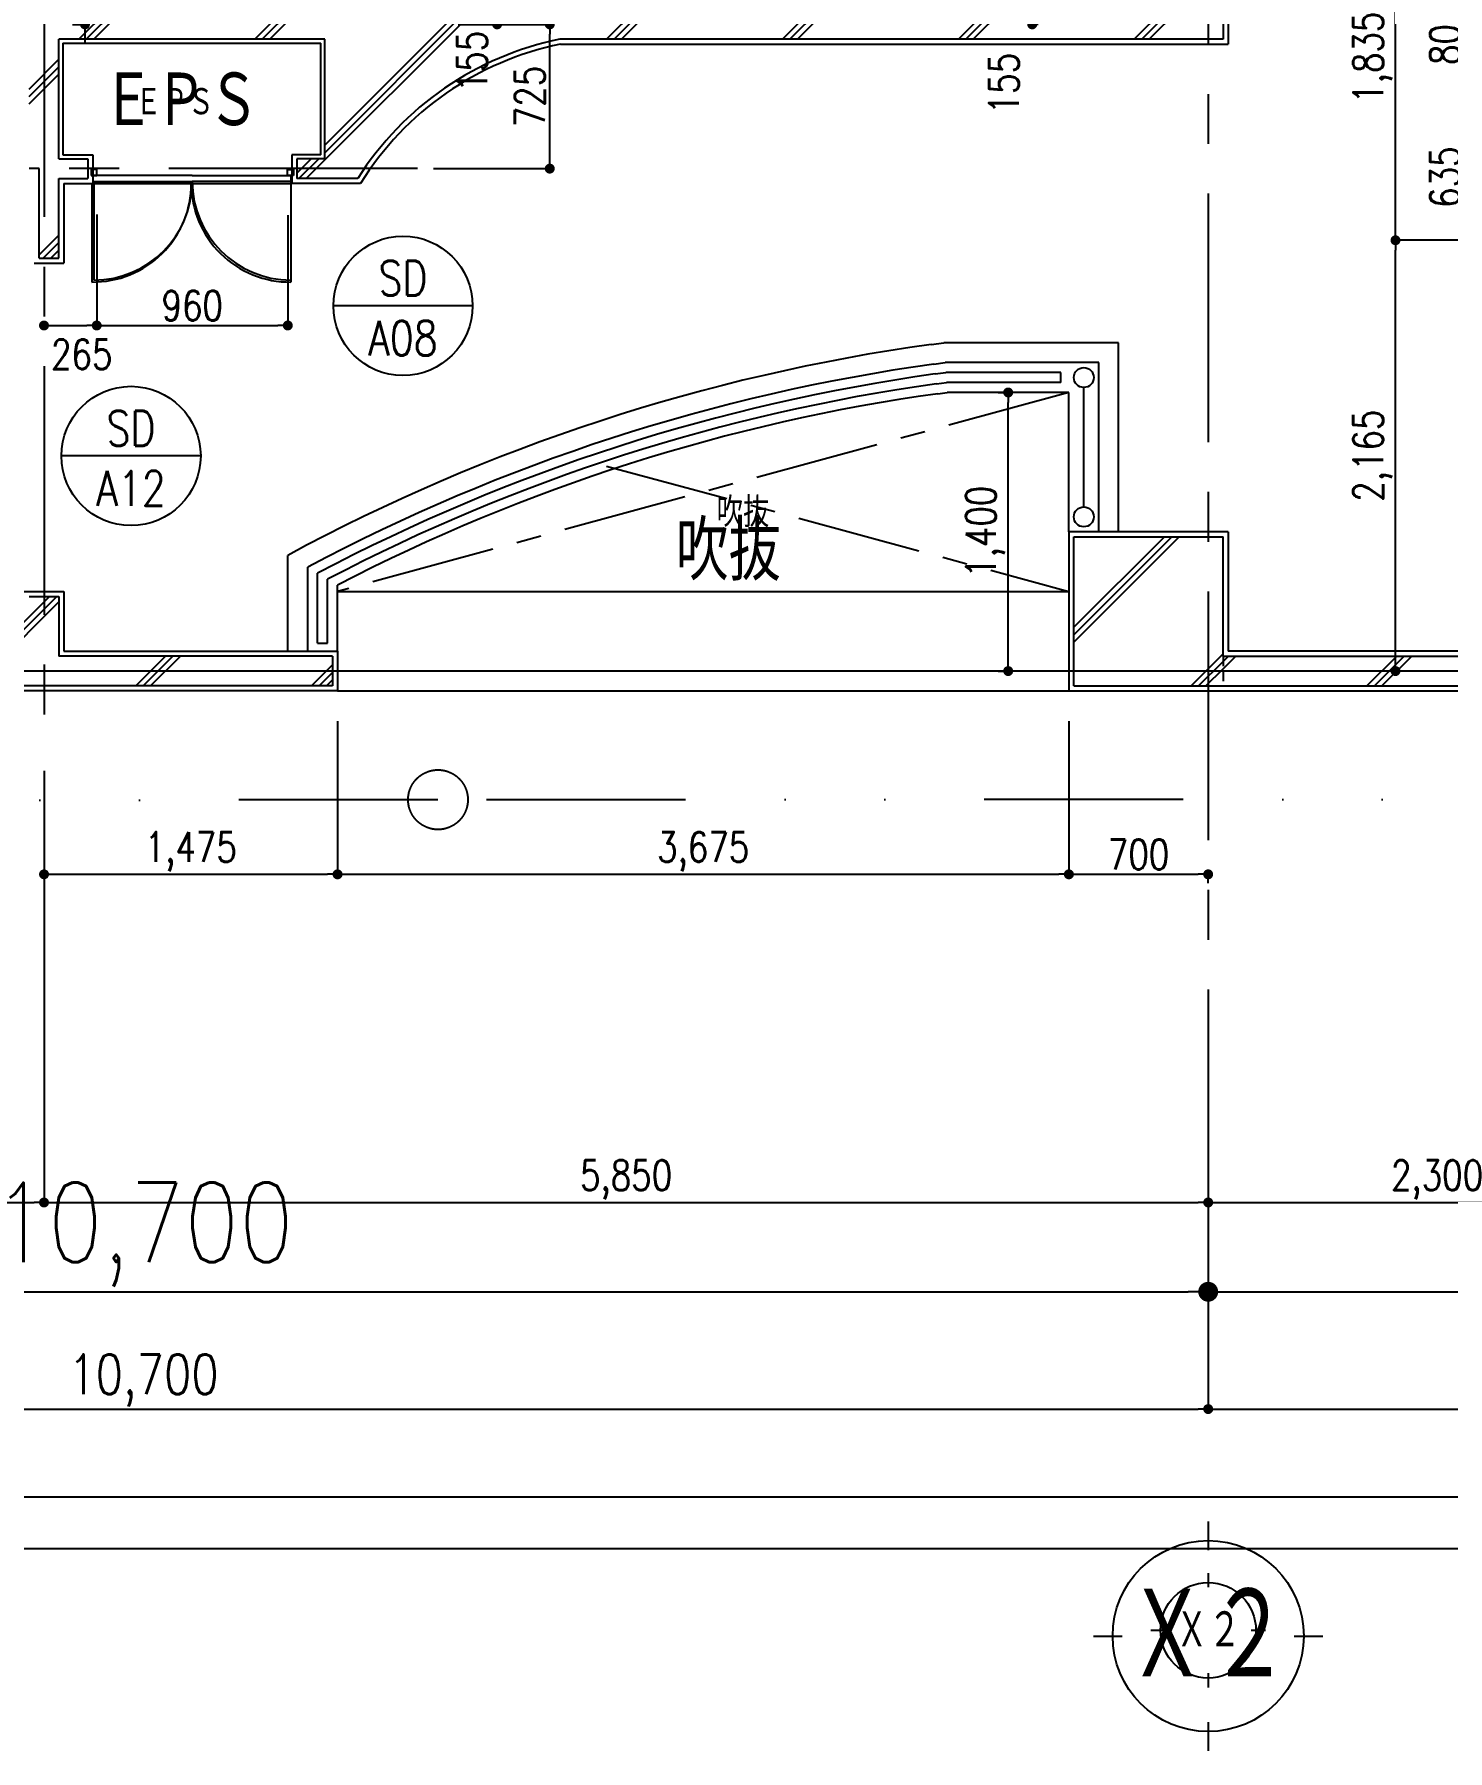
# Model space of a CAD drawing. Header units: millimetres. Extents: x 15495 to 166182, y -39946 to 18307.
# Drawn here: x 34842 to 41944, y -5495 to 3131 of the extents above; entities that cross this region are included whole.
import ezdxf
from ezdxf.enums import TextEntityAlignment as Align

# ---------------------------------------------------------------- set-up
doc = ezdxf.new("R2010")
doc.units = ezdxf.units.MM
doc.header["$LTSCALE"] = 1000
for name, pattern in [('CENTER', [2, 1.25, -0.25, 0.25, -0.25]), ('DASHED2', [0.375, 0.25, -0.125]), ('DIVIDEX2', [2.5, 1, -0.5, 0, -0.5, 0, -0.5])]:
    doc.linetypes.add(name, pattern=pattern)
doc.layers.get('0').update_dxf_attribs({"linetype": 'CONTINUOUS'})
for name, color, linetype in [('F_FITT1-100', 5, 'CONTINUOUS'), ('F_FITT1-50', 5, 'CONTINUOUS'), ('SF-A_ELSE-100', 6, 'CONTINUOUS'), ('SF-A_ELSE-50', 6, 'CONTINUOUS'), ('SF-A_SITE-100', 1, 'DIVIDEX2'), ('SF-DT_ID-100', 13, 'CONTINUOUS'), ('SF-E_DIM-100', 3, 'CONTINUOUS'), ('SF-E_DIM-50', 3, 'CONTINUOUS'), ('SF-E_GRID-100', 1, 'CENTER'), ('SF-E_GRID-50', 1, 'CENTER'), ('SF-E_TEXT-100', 3, 'CONTINUOUS'), ('SF-E_TEXT-50', 3, 'CONTINUOUS'), ('SF-F_FINI1-100', 190, 'CONTINUOUS'), ('SF-F_FINI1-50', 190, 'CONTINUOUS'), ('SF-F_FITT1-100', 5, 'CONTINUOUS'), ('SF-F_FITT1-50', 5, 'CONTINUOUS'), ('SF-F_HAT1-50', 9, 'CONTINUOUS'), ('SF-F_HIDE-100', 12, 'CONTINUOUS'), ('SF-F_HIDE-50', 12, 'CONTINUOUS'), ('SF-R_COLM-50', 7, 'CONTINUOUS'), ('SF-R_EWALL-50', 7, 'CONTINUOUS')]:
    doc.layers.add(name, color=color, linetype=linetype)
doc.styles.add('DIM', font='romans.shx', dxfattribs={"width": 0.8, "bigfont": 'bigfont.shx'})
doc.styles.add('ROOM', font='romans.shx', dxfattribs={"width": 0.8, "bigfont": 'bigfont.shx'})
doc.styles.get("Standard").update_dxf_attribs({"font": 'txt.shx', "bigfont": 'bigfont.shx'})
doc.dimstyles.new('DIM100_4_3', dxfattribs={"dimscale": 100, "dimtxt": 4, "dimasz": 1, "dimexe": 0, "dimexo": 1, "dimgap": 0.5, "dimtad": 1, "dimdec": 1, "dimdsep": 46, "dimlunit": 6, "dimtxsty": 'DIM', "dimblk1": 'DOT', "dimblk2": 'DOT', "dimsah": 1, "dimcen": 1, "dimclrd": 256, "dimclre": 256, "dimclrt": 256, "dimadec": 0, "dimazin": 0, "dimtfac": 1, "dimtdec": 1, "dimtix": 1, "dimtmove": 2, "dimatfit": 3, "dimldrblk": 'DOT', "dimfxl": 1, "dimtvp": 0.833333, "dimtolj": 1, "dimarcsym": 0})
doc.dimstyles.new('DIM100_5_3', dxfattribs={"dimscale": 100, "dimtxt": 5, "dimasz": 1, "dimexe": 0, "dimexo": 1, "dimgap": 0.5, "dimtad": 1, "dimdec": 1, "dimdsep": 46, "dimlunit": 6, "dimtxsty": 'DIM', "dimblk1": 'DOT', "dimblk2": 'DOT', "dimsah": 1, "dimcen": 1, "dimclrd": 256, "dimclre": 256, "dimclrt": 256, "dimadec": 0, "dimazin": 0, "dimtfac": 1, "dimtdec": 1, "dimtix": 1, "dimtmove": 2, "dimatfit": 3, "dimldrblk": 'DOT', "dimfxl": 1, "dimtvp": 0.833333, "dimtolj": 1, "dimarcsym": 0})
doc.dimstyles.new('DIM50_3_3', dxfattribs={"dimscale": 50, "dimtxt": 3, "dimasz": 1, "dimexe": 0, "dimexo": 1, "dimgap": 0.5, "dimtad": 1, "dimdec": 1, "dimdsep": 46, "dimlunit": 6, "dimtxsty": 'DIM', "dimblk1": 'DOT', "dimblk2": 'DOT', "dimsah": 1, "dimcen": 1, "dimclrd": 256, "dimclre": 256, "dimclrt": 256, "dimadec": 0, "dimazin": 0, "dimtfac": 1, "dimtdec": 1, "dimtix": 1, "dimtmove": 2, "dimatfit": 3, "dimldrblk": 'DOT', "dimfxl": 1, "dimtvp": 0.833333, "dimtolj": 1, "dimarcsym": 0})
doc.dimstyles.new('DIM50_4_3', dxfattribs={"dimscale": 50, "dimtxt": 4, "dimasz": 1, "dimexe": 0, "dimexo": 1, "dimgap": 0.5, "dimtad": 1, "dimdec": 1, "dimdsep": 46, "dimlunit": 6, "dimtxsty": 'DIM', "dimblk1": 'DOT', "dimblk2": 'DOT', "dimsah": 1, "dimcen": 1, "dimclrd": 256, "dimclre": 256, "dimclrt": 256, "dimadec": 0, "dimazin": 0, "dimtfac": 1, "dimtdec": 1, "dimtix": 1, "dimtmove": 2, "dimatfit": 3, "dimldrblk": 'DOT', "dimfxl": 1, "dimtvp": 0.833333, "dimtolj": 1, "dimarcsym": 0})
doc.dimstyles.new('DIM50_5_3', dxfattribs={"dimscale": 50, "dimtxt": 5, "dimasz": 1, "dimexe": 0, "dimexo": 1, "dimgap": 0.5, "dimtad": 1, "dimdec": 1, "dimdsep": 46, "dimlunit": 6, "dimtxsty": 'DIM', "dimblk1": 'DOT', "dimblk2": 'DOT', "dimsah": 1, "dimcen": 1, "dimclrd": 256, "dimclre": 256, "dimclrt": 256, "dimadec": 0, "dimazin": 0, "dimtfac": 1, "dimtdec": 1, "dimtix": 1, "dimtmove": 2, "dimatfit": 3, "dimldrblk": 'DOT', "dimfxl": 1, "dimtvp": 0.833333, "dimtolj": 1, "dimarcsym": 0})
pattern_1 = [(45, (-28400.75, -37379.5), (-441.942, 441.942), []), (45, (-28363.25, -37379.5), (-441.942, 441.942), []), (45, (-28325.75, -37379.5), (-441.942, 441.942), [])]

# ---------------------------------------------------------------- blocks, each defined once
blk = doc.blocks.new('DOT')
at = {"color": 0, "linetype": 'ByBlock'}
blk.add_line((-0.5, 0), (-1, 0), dxfattribs=at)
at = {"color": 0, "linetype": 'ByBlock', "const_width": 0.5}
blk.add_lwpolyline([(-0.25, 0, 1), (0.25, 0, 1)], format="xyb", close=True, dxfattribs=at)
blk = doc.blocks.new('*D440')
at = {"layer": 'SF-E_DIM-100', "lineweight": -2}
for p, q in [((40740.7, -1838.6), (40740.7, -3188.5)), ((45740.7, -1838.6), (45740.7, -3188.5)), ((40840.7, -3188.5), (45640.7, -3188.5))]:
    blk.add_line(p, q, dxfattribs=at)
at = {"layer": 'SF-E_DIM-100', "lineweight": -2, "xscale": 100, "yscale": 100, "zscale": 100, "rotation": 180}
blk.add_blockref('DOT', (40740.7, -3188.5), dxfattribs=at)
at = {"layer": 'SF-E_DIM-100', "lineweight": -2, "xscale": 100, "yscale": 100, "zscale": 100}
blk.add_blockref('DOT', (45740.7, -3188.5), dxfattribs=at)
at = {"layer": 'SF-E_DIM-100', "insert": (43240.7, -2900.4), "char_height": 400, "attachment_point": 5, "style": 'DIM'}
blk.add_mtext('\\A1;5,000', dxfattribs=at)
blk = doc.blocks.new('_DOT')
at = {"color": 0, "linetype": 'ByBlock'}
blk.add_line((-0.5, 0), (-1, 0), dxfattribs=at)
at = {"color": 0, "linetype": 'ByBlock', "const_width": 0.5}
blk.add_lwpolyline([(-0.25, 0, 1), (0.25, 0, 1)], format="xyb", close=True, dxfattribs=at)
blk = doc.blocks.new('*D438')
at = {"layer": 'SF-E_DIM-100', "lineweight": -2}
for p, q in [((30040.7, -1838.6), (30040.7, -4218.9)), ((56440.7, -1838.6), (56440.7, -4218.9)), ((30140.7, -4218.9), (56340.7, -4218.9))]:
    blk.add_line(p, q, dxfattribs=at)
at = {"layer": 'SF-E_DIM-100', "lineweight": -2, "xscale": 100, "yscale": 100, "zscale": 100, "rotation": 180}
blk.add_blockref('DOT', (30040.7, -4218.9), dxfattribs=at)
at = {"layer": 'SF-E_DIM-100', "lineweight": -2, "xscale": 100, "yscale": 100, "zscale": 100}
blk.add_blockref('DOT', (56440.7, -4218.9), dxfattribs=at)
at = {"layer": 'SF-E_DIM-100', "insert": (43240.7, -3871.2), "char_height": 500, "attachment_point": 5, "style": 'DIM'}
blk.add_mtext('\\A1;26,400', dxfattribs=at)
blk = doc.blocks.new('*D458')
at = {"layer": 'SF-E_DIM-100', "lineweight": -2}
for p, q in [((30040.7, -1838.6), (30040.7, -3188.5)), ((40740.7, -1838.6), (40740.7, -3188.5)), ((30140.7, -3188.5), (40640.7, -3188.5))]:
    blk.add_line(p, q, dxfattribs=at)
at = {"layer": 'SF-E_DIM-100', "lineweight": -2, "xscale": 100, "yscale": 100, "zscale": 100, "rotation": 180}
blk.add_blockref('DOT', (30040.7, -3188.5), dxfattribs=at)
at = {"layer": 'SF-E_DIM-100', "lineweight": -2, "xscale": 100, "yscale": 100, "zscale": 100}
blk.add_blockref('DOT', (40740.7, -3188.5), dxfattribs=at)
at = {"layer": 'SF-E_DIM-100', "insert": (35390.7, -2900.4), "char_height": 400, "attachment_point": 5, "style": 'DIM'}
blk.add_mtext('\\A1;10,700', dxfattribs=at)
blk = doc.blocks.new('TATEGU-KIGOU')
at = {"color": 2}
blk.add_line((350, 0), (-350, 0), dxfattribs=at)
blk.add_circle((0, 0), 350, dxfattribs=at)
at = {"color": 2, "style": 'ROOM', "width": 0.8}
for tag, p in [('建具種別', (0, 51.6)), ('建具番号', (0, -250.1))]:
    blk.add_attdef(tag, text='', height=175, dxfattribs=at).set_placement(p, align=Align.CENTER)
at = {"flags": 1}
for tag, p in [('内法寸法（W）', (-414, -713.8)), ('内法寸法（H）', (-414, -1063.8)), ('階', (-373.6, -1414.3)), ('部屋名', (-373.6, -1786.8)), ('メーカー名', (-373.6, -2148.9)), ('値段', (-373.6, -2498.9)), ('重量', (-373.6, -2848.9)), ('建具形状', (-373.6, -3199)), ('開閉方式', (-373.6, -3549)), ('取付場所', (-373.6, -3899)), ('見込', (-373.6, -4296.3)), ('扉厚', (-373.6, -4646.3)), ('仕上', (-373.6, -4996.3)), ('ガラス', (-373.6, -5346.3)), ('建具金物', (-373.6, -5696.3)), ('枠形状', (-373.6, -6046.3)), ('沓摺形状', (-373.6, -6396.3)), ('特記事項', (-373.6, -6746.3)), ('防火性能', (-373.6, -7096.3))]:
    blk.add_attdef(tag, p, '', height=175, dxfattribs=at)
blk = doc.blocks.new('SD-A08_100')
at = {"layer": 'F_FITT1-100'}
for p, q in [((-5, 0), (995.8, 0)), ((-5, 0), (-5, -495)), ((995.8, 0), (995.8, -495))]:
    blk.add_line(p, q, dxfattribs=at)
for centre, start, end in [((0, 0), 269.42123, 0), ((990, 0), 180, 270.67667)]:
    blk.add_arc(centre, 495, start, end, dxfattribs=at)
blk = doc.blocks.new('*D446')
at = {"layer": 'SF-E_DIM-50', "lineweight": -2}
for p, q in [((42569, 2731), (42030.4, 2731)), ((42030.4, 2146), (42030.4, 2681)), ((42245.6, 2096), (42030.4, 2096))]:
    blk.add_line(p, q, dxfattribs=at)
at = {"layer": 'SF-E_DIM-50', "lineweight": -2, "xscale": 50, "yscale": 50, "zscale": 50}
for p, rotation in [((42030.4, 2731), 90), ((42030.4, 2096), 270)]:
    blk.add_blockref('DOT', p, dxfattribs=dict(at, rotation=rotation))
at = {"layer": 'SF-E_DIM-50', "insert": (41930.4, 2413.5), "char_height": 150, "attachment_point": 5, "rotation": 90, "style": 'DIM'}
blk.add_mtext('\\A1;635', dxfattribs=at)
blk = doc.blocks.new('*D445')
at = {"layer": 'SF-E_DIM-50', "lineweight": -2}
for p, q in [((42619.2, 3531), (42030.4, 3531)), ((42030.4, 2781), (42030.4, 3481)), ((42569, 2731), (42030.4, 2731))]:
    blk.add_line(p, q, dxfattribs=at)
at = {"layer": 'SF-E_DIM-50', "lineweight": -2, "xscale": 50, "yscale": 50, "zscale": 50}
for p, rotation in [((42030.4, 3531), 90), ((42030.4, 2731), 270)]:
    blk.add_blockref('DOT', p, dxfattribs=dict(at, rotation=rotation))
at = {"layer": 'SF-E_DIM-50', "insert": (41930.4, 3131), "char_height": 150, "attachment_point": 5, "rotation": 90, "style": 'DIM'}
blk.add_mtext('\\A1;800', dxfattribs=at)
blk = doc.blocks.new('*D441')
at = {"layer": 'SF-E_DIM-50', "lineweight": -2}
for p, q in [((40740.7, -3128), (40740.7, -3778)), ((45740.7, -3128), (45740.7, -3778)), ((40790.7, -3778), (45690.7, -3778))]:
    blk.add_line(p, q, dxfattribs=at)
at = {"layer": 'SF-E_DIM-50', "lineweight": -2, "xscale": 50, "yscale": 50, "zscale": 50, "rotation": 180}
blk.add_blockref('DOT', (40740.7, -3778), dxfattribs=at)
at = {"layer": 'SF-E_DIM-50', "lineweight": -2, "xscale": 50, "yscale": 50, "zscale": 50}
blk.add_blockref('DOT', (45740.7, -3778), dxfattribs=at)
at = {"layer": 'SF-E_DIM-50', "insert": (43240.7, -3633.9), "char_height": 200, "attachment_point": 5, "style": 'DIM'}
blk.add_mtext('\\A1;5,000', dxfattribs=at)
blk = doc.blocks.new('*D439')
at = {"layer": 'SF-E_DIM-50', "lineweight": -2}
for p, q in [((30040.7, -3128), (30040.7, -4478)), ((56440.7, -3128), (56440.7, -4478)), ((30090.7, -4478), (56390.7, -4478))]:
    blk.add_line(p, q, dxfattribs=at)
at = {"layer": 'SF-E_DIM-50', "lineweight": -2, "xscale": 50, "yscale": 50, "zscale": 50, "rotation": 180}
blk.add_blockref('DOT', (30040.7, -4478), dxfattribs=at)
at = {"layer": 'SF-E_DIM-50', "lineweight": -2, "xscale": 50, "yscale": 50, "zscale": 50}
blk.add_blockref('DOT', (56440.7, -4478), dxfattribs=at)
at = {"layer": 'SF-E_DIM-50', "insert": (43240.7, -4304.2), "char_height": 250, "attachment_point": 5, "style": 'DIM'}
blk.add_mtext('\\A1;26,400', dxfattribs=at)
blk = doc.blocks.new('*D436')
at = {"layer": 'SF-E_DIM-50', "lineweight": -2}
for p, q in [((43040.7, -1539.2), (43040.7, -2739.8)), ((40740.7, -2689.8), (40740.7, -2739.8)), ((40790.7, -2739.8), (42990.7, -2739.8))]:
    blk.add_line(p, q, dxfattribs=at)
at = {"layer": 'SF-E_DIM-50', "lineweight": -2, "xscale": 50, "yscale": 50, "zscale": 50, "rotation": 180}
blk.add_blockref('DOT', (40740.7, -2739.8), dxfattribs=at)
at = {"layer": 'SF-E_DIM-50', "lineweight": -2, "xscale": 50, "yscale": 50, "zscale": 50}
blk.add_blockref('DOT', (43040.7, -2739.8), dxfattribs=at)
at = {"layer": 'SF-E_DIM-50', "insert": (41890.7, -2625.5), "char_height": 150, "attachment_point": 5, "style": 'DIM'}
blk.add_mtext('\\A1;2,300', dxfattribs=at)
blk = doc.blocks.new('*D461')
at = {"layer": 'SF-E_DIM-50', "lineweight": -2}
for p, q in [((34890.7, -1108), (34890.7, -2739.8)), ((34940.7, -2739.8), (40690.7, -2739.8)), ((40740.7, -2689.8), (40740.7, -2739.8))]:
    blk.add_line(p, q, dxfattribs=at)
at = {"layer": 'SF-E_DIM-50', "lineweight": -2, "xscale": 50, "yscale": 50, "zscale": 50, "rotation": 180}
blk.add_blockref('DOT', (34890.7, -2739.8), dxfattribs=at)
at = {"layer": 'SF-E_DIM-50', "lineweight": -2, "xscale": 50, "yscale": 50, "zscale": 50}
blk.add_blockref('DOT', (40740.7, -2739.8), dxfattribs=at)
at = {"layer": 'SF-E_DIM-50', "insert": (37815.7, -2625.5), "char_height": 150, "attachment_point": 5, "style": 'DIM'}
blk.add_mtext('\\A1;5,850', dxfattribs=at)
blk = doc.blocks.new('*D459')
at = {"layer": 'SF-E_DIM-50', "lineweight": -2}
for p, q in [((34890.7, -1108), (34890.7, -2739.8)), ((30040.7, -2754.8), (30040.7, -2739.8)), ((30090.7, -2739.8), (34840.7, -2739.8))]:
    blk.add_line(p, q, dxfattribs=at)
at = {"layer": 'SF-E_DIM-50', "lineweight": -2, "xscale": 50, "yscale": 50, "zscale": 50, "rotation": 180}
blk.add_blockref('DOT', (30040.7, -2739.8), dxfattribs=at)
at = {"layer": 'SF-E_DIM-50', "lineweight": -2, "xscale": 50, "yscale": 50, "zscale": 50}
blk.add_blockref('DOT', (34890.7, -2739.8), dxfattribs=at)
at = {"layer": 'SF-E_DIM-50', "insert": (32465.7, -2625.5), "char_height": 150, "attachment_point": 5, "style": 'DIM'}
blk.add_mtext('\\A1;4,850', dxfattribs=at)
blk = doc.blocks.new('*D460')
at = {"layer": 'SF-E_DIM-50', "lineweight": -2}
for p, q in [((30040.7, -3128), (30040.7, -3778)), ((40740.7, -3128), (40740.7, -3778)), ((30090.7, -3778), (40690.7, -3778))]:
    blk.add_line(p, q, dxfattribs=at)
at = {"layer": 'SF-E_DIM-50', "lineweight": -2, "xscale": 50, "yscale": 50, "zscale": 50, "rotation": 180}
blk.add_blockref('DOT', (30040.7, -3778), dxfattribs=at)
at = {"layer": 'SF-E_DIM-50', "lineweight": -2, "xscale": 50, "yscale": 50, "zscale": 50}
blk.add_blockref('DOT', (40740.7, -3778), dxfattribs=at)
at = {"layer": 'SF-E_DIM-50', "insert": (35390.7, -3633.9), "char_height": 200, "attachment_point": 5, "style": 'DIM'}
blk.add_mtext('\\A1;10,700', dxfattribs=at)
blk = doc.blocks.new('*D456')
at = {"layer": 'SF-E_DIM-50', "lineweight": -2}
for p, q in [((36365.7, -320.3), (36365.7, -1090.6)), ((34890.7, -571.2), (34890.7, -1090.6)), ((34940.7, -1090.6), (36315.7, -1090.6))]:
    blk.add_line(p, q, dxfattribs=at)
at = {"layer": 'SF-E_DIM-50', "lineweight": -2, "xscale": 50, "yscale": 50, "zscale": 50, "rotation": 180}
blk.add_blockref('DOT', (34890.7, -1090.6), dxfattribs=at)
at = {"layer": 'SF-E_DIM-50', "lineweight": -2, "xscale": 50, "yscale": 50, "zscale": 50}
blk.add_blockref('DOT', (36365.7, -1090.6), dxfattribs=at)
at = {"layer": 'SF-E_DIM-50', "insert": (35628.2, -976.3), "char_height": 150, "attachment_point": 5, "style": 'DIM'}
blk.add_mtext('\\A1;1,475', dxfattribs=at)
blk = doc.blocks.new('*D393')
at = {"layer": 'SF-E_DIM-50', "lineweight": -2}
for p, q in [((35155.7, 2224), (35155.7, 1667.7)), ((34890.7, 1688.9), (34890.7, 1667.7)), ((34940.7, 1667.7), (35105.7, 1667.7))]:
    blk.add_line(p, q, dxfattribs=at)
at = {"layer": 'SF-E_DIM-50', "lineweight": -2, "xscale": 50, "yscale": 50, "zscale": 50, "rotation": 180}
blk.add_blockref('DOT', (34890.7, 1667.7), dxfattribs=at)
at = {"layer": 'SF-E_DIM-50', "lineweight": -2, "xscale": 50, "yscale": 50, "zscale": 50}
blk.add_blockref('DOT', (35155.7, 1667.7), dxfattribs=at)
at = {"layer": 'SF-E_DIM-50', "insert": (35080.1, 1522.7), "char_height": 150, "attachment_point": 5, "style": 'DIM'}
blk.add_mtext('\\A1;265', dxfattribs=at)
blk = doc.blocks.new('*D392')
at = {"layer": 'SF-E_DIM-50', "lineweight": -2}
for p, q in [((35155.7, 2225.6), (35155.7, 1667.7)), ((36115.7, 2222.2), (36115.7, 1667.7)), ((35205.7, 1667.7), (36065.7, 1667.7))]:
    blk.add_line(p, q, dxfattribs=at)
at = {"layer": 'SF-E_DIM-50', "lineweight": -2, "xscale": 50, "yscale": 50, "zscale": 50, "rotation": 180}
blk.add_blockref('DOT', (35155.7, 1667.7), dxfattribs=at)
at = {"layer": 'SF-E_DIM-50', "lineweight": -2, "xscale": 50, "yscale": 50, "zscale": 50}
blk.add_blockref('DOT', (36115.7, 1667.7), dxfattribs=at)
at = {"layer": 'SF-E_DIM-50', "insert": (35635.7, 1767.7), "char_height": 150, "attachment_point": 5, "style": 'DIM'}
blk.add_mtext('\\A1;960', dxfattribs=at)
blk = doc.blocks.new('SD-A08_50')
at = {"layer": 'F_FITT1-50'}
for p, q in [((-979.000125, 69.999875), (-1009.000125, 69.999875)), ((-1009.000125, 69.999875), (-1009.000125, 40)), ((-1009.000125, 40), (-979.000125, 40)), ((-500, 40), (-994.999875, 40)), ((-994.999875, 9.999875), (-994.999875, -485)), ((-994.999875, 9.999875), (-500, 9.999875)), ((-979.000125, 40), (-979.000125, 69.999875)), ((-500, 40), (-5.000125, 40)), ((-5.000125, 9.999875), (-500, 9.999875)), ((-20.999875, 40), (-20.999875, 69.999875)), ((-20.999875, 69.999875), (9.000125, 69.999875)), ((9.000125, 40), (-20.999875, 40)), ((-5.000125, 40), (-5.000125, 9.999875)), ((-5.000125, 9.999875), (-5.000125, -485)), ((9.000125, 69.999875), (9.000125, 40))]:
    blk.add_line(p, q, dxfattribs=at)
for centre, start, end in [((-994.999875, 9.999875), 270, 0), ((-5.000125, 9.999875), 180, 270)]:
    blk.add_arc(centre, 494.999875, start, end, dxfattribs=at)
blk = doc.blocks.new('*D395')
at = {"layer": 'SF-E_DIM-50', "lineweight": -2}
for p, q in [((35096.5, 3376), (35096.5, 3426)), ((34843.2, 3326), (35096.5, 3326)), ((35096.5, 3181), (35096.5, 3326)), ((35033.9, 3181), (35096.5, 3181)), ((35096.5, 3131), (35096.5, 3081))]:
    blk.add_line(p, q, dxfattribs=at)
at = {"layer": 'SF-E_DIM-50', "lineweight": -2, "xscale": 50, "yscale": 50, "zscale": 50}
for p, rotation in [((35096.5, 3326), 270), ((35096.5, 3181), 90)]:
    blk.add_blockref('DOT', p, dxfattribs=dict(at, rotation=rotation))
at = {"layer": 'SF-E_DIM-50', "insert": (35241.5, 3468.5), "char_height": 150, "attachment_point": 5, "rotation": 90, "style": 'DIM'}
blk.add_mtext('\\A1;145', dxfattribs=at)
blk = doc.blocks.new('*D399')
at = {"layer": 'SF-E_DIM-50', "lineweight": -2}
for p, q in [((41733.3, 2096), (41681.9, 2096)), ((41681.9, -19), (41681.9, 2046)), ((41666.8, -69), (41681.9, -69))]:
    blk.add_line(p, q, dxfattribs=at)
at = {"layer": 'SF-E_DIM-50', "lineweight": -2, "xscale": 50, "yscale": 50, "zscale": 50}
for p, rotation in [((41681.9, 2096), 90), ((41681.9, -69), 270)]:
    blk.add_blockref('DOT', p, dxfattribs=dict(at, rotation=rotation))
at = {"layer": 'SF-E_DIM-50', "insert": (41567.6, 1013.5), "char_height": 150, "attachment_point": 5, "rotation": 90, "style": 'DIM'}
blk.add_mtext('\\A1;2,165', dxfattribs=at)
blk = doc.blocks.new('*D455')
at = {"layer": 'SF-E_DIM-50', "lineweight": -2}
for p, q in [((36365.7, -320.3), (36365.7, -1090.6)), ((40040.7, -320.3), (40040.7, -1090.6)), ((36415.7, -1090.6), (39990.7, -1090.6))]:
    blk.add_line(p, q, dxfattribs=at)
at = {"layer": 'SF-E_DIM-50', "lineweight": -2, "xscale": 50, "yscale": 50, "zscale": 50, "rotation": 180}
blk.add_blockref('DOT', (36365.7, -1090.6), dxfattribs=at)
at = {"layer": 'SF-E_DIM-50', "lineweight": -2, "xscale": 50, "yscale": 50, "zscale": 50}
blk.add_blockref('DOT', (40040.7, -1090.6), dxfattribs=at)
at = {"layer": 'SF-E_DIM-50', "insert": (38203.2, -976.3), "char_height": 150, "attachment_point": 5, "style": 'DIM'}
blk.add_mtext('\\A1;3,675', dxfattribs=at)
blk = doc.blocks.new('*D398')
at = {"layer": 'SF-E_DIM-50', "lineweight": -2}
for p, q in [((39685.6, 1331), (39735.6, 1331)), ((39735.6, -19), (39735.6, 1281)), ((39685.6, -69), (39735.6, -69))]:
    blk.add_line(p, q, dxfattribs=at)
at = {"layer": 'SF-E_DIM-50', "lineweight": -2, "xscale": 50, "yscale": 50, "zscale": 50}
for p, rotation in [((39735.6, 1331), 90), ((39735.6, -69), 270)]:
    blk.add_blockref('DOT', p, dxfattribs=dict(at, rotation=rotation))
at = {"layer": 'SF-E_DIM-50', "insert": (39621.3, 631), "char_height": 150, "attachment_point": 5, "rotation": 90, "style": 'DIM'}
blk.add_mtext('\\A1;1,400', dxfattribs=at)
blk = doc.blocks.new('*D457')
at = {"layer": 'SF-E_DIM-50', "lineweight": -2}
for p, q in [((40040.7, -320.3), (40040.7, -1090.6)), ((40090.7, -1090.6), (40690.7, -1090.6)), ((40740.7, -1134.3), (40740.7, -1090.6))]:
    blk.add_line(p, q, dxfattribs=at)
at = {"layer": 'SF-E_DIM-50', "lineweight": -2, "xscale": 50, "yscale": 50, "zscale": 50, "rotation": 180}
blk.add_blockref('DOT', (40040.7, -1090.6), dxfattribs=at)
at = {"layer": 'SF-E_DIM-50', "lineweight": -2, "xscale": 50, "yscale": 50, "zscale": 50}
blk.add_blockref('DOT', (40740.7, -1090.6), dxfattribs=at)
at = {"layer": 'SF-E_DIM-50', "insert": (40390.7, -990.6), "char_height": 150, "attachment_point": 5, "style": 'DIM'}
blk.add_mtext('\\A1;700', dxfattribs=at)
blk = doc.blocks.new('*D404')
at = {"layer": 'SF-E_DIM-50', "lineweight": -2}
for p, q in [((36972.1, 3181), (37432, 3181)), ((37432, 2506), (37432, 3131)), ((36848.5, 2456), (37432, 2456))]:
    blk.add_line(p, q, dxfattribs=at)
at = {"layer": 'SF-E_DIM-50', "lineweight": -2, "xscale": 50, "yscale": 50, "zscale": 50}
for p, rotation in [((37432, 3181), 90), ((37432, 2456), 270)]:
    blk.add_blockref('DOT', p, dxfattribs=dict(at, rotation=rotation))
at = {"layer": 'SF-E_DIM-50', "insert": (37332, 2818.5), "char_height": 150, "attachment_point": 5, "rotation": 90, "style": 'DIM'}
blk.add_mtext('\\A1;725', dxfattribs=at)
blk = doc.blocks.new('*D403')
at = {"layer": 'SF-E_DIM-50', "lineweight": -2}
for p, q in [((36880.1, 3336), (37167.6, 3336)), ((37167.6, 3231), (37167.6, 3286)), ((37081.5, 3181), (37167.6, 3181))]:
    blk.add_line(p, q, dxfattribs=at)
at = {"layer": 'SF-E_DIM-50', "lineweight": -2, "xscale": 50, "yscale": 50, "zscale": 50}
for p, rotation in [((37167.6, 3336), 90), ((37167.6, 3181), 270)]:
    blk.add_blockref('DOT', p, dxfattribs=dict(at, rotation=rotation))
at = {"layer": 'SF-E_DIM-50', "insert": (37042.4, 2994.3), "char_height": 150, "attachment_point": 5, "rotation": 90, "style": 'DIM'}
blk.add_mtext('\\A1;155', dxfattribs=at)
blk = doc.blocks.new('*D411')
at = {"layer": 'SF-E_DIM-50', "lineweight": -2}
for p, q in [((40056.1, 3336), (39856.5, 3336)), ((39856.5, 3231), (39856.5, 3286)), ((39886.1, 3181), (39856.5, 3181))]:
    blk.add_line(p, q, dxfattribs=at)
at = {"layer": 'SF-E_DIM-50', "lineweight": -2, "xscale": 50, "yscale": 50, "zscale": 50}
for p, rotation in [((39856.5, 3336), 90), ((39856.5, 3181), 270)]:
    blk.add_blockref('DOT', p, dxfattribs=dict(at, rotation=rotation))
at = {"layer": 'SF-E_DIM-50', "insert": (39714.9, 2883.4), "char_height": 150, "attachment_point": 5, "rotation": 90, "style": 'DIM'}
blk.add_mtext('\\A1;155', dxfattribs=at)
blk = doc.blocks.new('*D397')
at = {"layer": 'SF-E_DIM-50', "lineweight": -2}
for p, q in [((41954.3, 3931), (41681.9, 3931)), ((41681.9, 2146), (41681.9, 3881)), ((41733.3, 2096), (41681.9, 2096))]:
    blk.add_line(p, q, dxfattribs=at)
at = {"layer": 'SF-E_DIM-50', "lineweight": -2, "xscale": 50, "yscale": 50, "zscale": 50}
for p, rotation in [((41681.9, 3931), 90), ((41681.9, 2096), 270)]:
    blk.add_blockref('DOT', p, dxfattribs=dict(at, rotation=rotation))
at = {"layer": 'SF-E_DIM-50', "insert": (41567.6, 3013.5), "char_height": 150, "attachment_point": 5, "rotation": 90, "style": 'DIM'}
blk.add_mtext('\\A1;1,835', dxfattribs=at)
blk = doc.blocks.new('SF-BLOCK_100')
at = {"layer": 'SF-A_ELSE-100'}
for p, q in [((9307.54, 1641.52), (9371.43, 1650)), ((10250, 1650), (9371.43, 1650)), ((10250, 700), (10250, 1650)), ((9321.32, 1542.47), (9378.08, 1550)), ((9328.21, 1492.94), (9381.37, 1500)), ((10150, 1550), (9378.08, 1550)), ((9960, 1500), (9381.37, 1500)), ((9960, 1450), (9960, 1500)), ((10150, 700), (10150, 1550)), ((9335.1, 1443.42), (9384.68, 1450)), ((9341.99, 1393.9), (9387.97, 1400)), ((9960, 1450), (9384.68, 1450)), ((10000, 1400), (9387.97, 1400)), ((10000, 700), (10000, 1400)), ((6075, 100), (6075, 581.48)), ((6175, 100), (6175, 521.78)), ((6225, 140), (6225, 491.57)), ((6275, 140), (6275, 461.36)), ((6325, 100), (6325, 431.41)), ((6325, 400), (10000, 400)), ((6225, 140), (6275, 140)), ((6325, -100), (10000, -100))]:
    blk.add_line(p, q, dxfattribs=at)
for centre, radius, start, end in [((10625.31, -7835.67), 9568.37, 97.915992, 118.395662), ((10629.57, -7849.95), 9483.09, 97.929594, 118.017334), ((10629.2, -7847.78), 9430.89, 97.929223, 117.839566), ((10628.89, -7846.69), 9379.77, 97.928321, 117.657109), ((10631.42, -7857.66), 9340.98, 97.934453, 117.453239)]:
    blk.add_arc(centre, radius, start, end, dxfattribs=at)
at = {"layer": 'SF-A_SITE-100'}
for p, q in [((6829.67, -646.52), (-2552.32, -657.71)), ((15574.67, -645.54), (6829.67, -646.52))]:
    blk.add_line(p, q, dxfattribs=at)
blk.add_circle((6829.67, -646.52), 150, dxfattribs=at)
at = {"layer": 'SF-E_GRID-100'}
for p, q in [((10700, 16400), (10700, -3119.46)), ((34140.32, 0), (-9167.99, 0))]:
    blk.add_line(p, q, dxfattribs=at)
at = {"layer": 'SF-E_GRID-100', "color": 3, "linetype": 'Continuous'}
for p, q in [((10700, -4273.87), (10700, -4417.87)), ((10124, -4849.87), (10268, -4849.87)), ((11132, -4849.87), (11276, -4849.87)), ((10700, -5281.87), (10700, -5425.87))]:
    blk.add_line(p, q, dxfattribs=at)
blk.add_circle((10700, -4849.87), 480, dxfattribs=at)
at = {"layer": 'SF-F_FINI1-100'}
for p, q in [((10800, 3350), (10800, 3150)), ((4945, 3150), (4945, 2595)), ((4950, 3155), (6240.33, 3155)), ((6240.33, 2595), (6240.33, 3150)), ((7444.55, 3150), (10800, 3150)), ((4945, 2595), (5095.17, 2595)), ((5095.17, 2595), (5095.17, 2450)), ((6240.33, 2595), (6095.17, 2595)), ((6095.17, 2595), (6095.17, 2450)), ((4950, 2450), (5095.17, 2450)), ((4950, 2450), (4950, 2050)), ((6240.33, 2450), (6095.17, 2450)), ((6440.33, 2450), (6240.33, 2450)), ((4800, 2050), (4950, 2050)), ((10000, 700), (10000, -100)), ((10800, 700), (10000, 700)), ((10800, 700), (10800, 100)), ((4750, 400), (4950, 400)), ((4950, 400), (4950, 100)), ((4950, 100), (6325, 100)), ((6325, 100), (6325, -100)), ((12560, 100), (10800, 100)), ((6325, -100), (-100, -100)), ((10000, -100), (16850, -100))]:
    blk.add_line(p, q, dxfattribs=at)
blk.add_arc((7752.34, 1638.12), 1542.9, 101.507103, 148.250423, dxfattribs=at)
at = {"layer": 'SF-F_FITT1-100'}
blk.add_line((10075, 825), (10075, 1425), dxfattribs=at)
for centre in [(10075, 1475), (10075, 775)]:
    blk.add_circle(centre, 50, dxfattribs=at)
at = {"layer": 'SF-F_HIDE-100', "linetype": 'CENTER', "ltscale": 0.5}
for p, q in [((10000, 1400), (6325, 400)), ((7677.21, 1030.17), (10000, 400))]:
    blk.add_line(p, q, dxfattribs=at)
at = {"layer": 'SF-DT_ID-100'}
for p, values in [((6653.79, 1835.46), {'建具種別': 'SD', '建具番号': 'A08'}), ((5287.16, 1081.03), {'建具種別': 'SD', '建具番号': 'A12'})]:
    blk.add_blockref('TATEGU-KIGOU', p, dxfattribs=at).add_auto_attribs(values)
at = {"layer": 'SF-F_FITT1-100'}
blk.add_blockref('SD-A08_100', (5095.17, 2450), dxfattribs=at)
at = {"layer": 'SF-E_GRID-100', "color": 3, "linetype": 'Continuous', "width": 0.75}
blk.add_text('Ｘ２', height=500, dxfattribs=at).set_placement((10700, -4849.87), align=Align.MIDDLE)
at = {"layer": 'SF-E_TEXT-100', "style": 'ROOM', "width": 0.8}
for s, p in [('ＥＰＳ', (5141.5, 2715)), ('吹抜', (8024.93, 454.25))]:
    blk.add_text(s, height=300, dxfattribs=at).set_placement(p)
at = {"layer": 'SF-E_DIM-100'}
for base, p1, p2, dimstyle, picture, middle in [((26400, -4149.87), (0, -1669.6), (26400, -1669.6), 'DIM100_5_3', '*D438', (13200, -3802.25)), ((10700, -3119.46), (0, -1669.6), (10700, -1669.6), 'DIM100_4_3', '*D458', (5350, -2831.37)), ((15700, -3119.46), (10700, -1669.6), (15700, -1669.6), 'DIM100_4_3', '*D440', (13200, -2831.37))]:
    dim = blk.add_linear_dim(base=base, p1=p1, p2=p2, dimstyle=dimstyle, dxfattribs=at)
    dim.commit()
    dim.dimension.update_dxf_attribs({"geometry": picture, "text_midpoint": middle, "insert": (-30040.71, 69)})
blk = doc.blocks.new('SF-BLOCK_50')
at = {"layer": 'SF-F_HAT1-50'}
h = blk.add_hatch(dxfattribs=at)
h.set_pattern_fill('RC2', color=256, scale=50, style=0)
h.set_pattern_definition(pattern_1)
h.paths.add_polyline_path([(7442.04, 3175), (10775, 3175), (10775, 3325), (10175, 3325), (10175, 3355), (10025, 3355), (10025, 3325), (75, 3325), (75, 3960), (-50, 3960), (-50, 3975), (-75, 3975), (-75, 2545), (229.96, 2545.02), (229.96, 2560), (360, 2560.01), (360, 2645.01), (75, 2645.01), (75, 3175), (4775, 3175), (4775, 2525), (4825, 2525), (4825, 2075), (4925, 2075), (4925, 2475), (5070.17, 2475), (5070.17, 2575), (4925, 2575), (4925, 3175), (6260.33, 3175), (6260.33, 2575), (6120.17, 2575), (6120.17, 2475), (6426.48, 2475, -0.2049309)])
h = blk.add_hatch(dxfattribs=at)
h.set_pattern_fill('RC2', color=256, scale=50, style=0)
h.set_pattern_definition(pattern_1)
h.paths.add_polyline_path([(16375, 75), (16375, -75), (16830, -75), (16830, -50.04), (16815, -50.04), (16814.99, 75)])
h.paths.add_polyline_path([(15625, 125), (15625, -75), (16375, -75), (16375, 75), (16375, 675), (15775, 675), (15625, 675)])
h.paths.add_polyline_path([(15775, 2705), (15625, 2705), (15625, 2265), (14490, 2265), (14490, 2715), (14310, 2715), (14310, 2265), (13090, 2265), (13090, 2715), (12910, 2715), (12910, 2265), (12385, 2265), (12385, 2085), (12585, 2085), (12900, 2085), (12900, 1885), (12900, 1860), (13100, 1860), (13100, 2065), (15625, 2065), (15625, 675), (15775, 675)])
h.paths.add_polyline_path([(13100, 125), (13100, 360), (12900, 360), (12900, 305), (12900, 75), (12585, 75), (10775, 75), (10775, -75), (15625, -75), (15625, 125)])
h.paths.add_polyline_path([(12900, 75), (12900, 305), (12785, 305), (12785, 215), (12685, 215), (12685, 165), (12585, 165), (12585, 75)], flags=17)
h = blk.add_hatch(dxfattribs=at)
h.set_pattern_fill('RC2', color=256, scale=50, style=0)
h.set_pattern_definition([(45, (10775, 28.47), (-441.94, 441.94), []), (45, (10812.5, 28.47), (-441.94, 441.94), []), (45, (10850, 28.47), (-441.94, 441.94), [])])
h.paths.add_polyline_path([(10700, 0), (10775, 0), (10775, 75), (10775, 675), (10700, 675)])
h.paths.add_polyline_path([(10775, 0), (10700, 0), (10700, -75), (10775, -75)])
h.paths.add_polyline_path([(10700, 0), (10025, 0), (10025, -75), (10700, -75)])
h.paths.add_polyline_path([(10025, 0), (10700, 0), (10700, 675), (10025, 675)])
h = blk.add_hatch(dxfattribs=at)
h.set_pattern_fill('RC2', color=256, scale=50, style=0)
h.set_pattern_definition(pattern_1)
h.paths.add_polyline_path([(4925, 375), (4774.92, 375), (4774.92, 300), (4550, 300), (4550, 75), (675, 75), (675, -75), (6300, -75), (6300, 75), (4925, 75)])
at = {"layer": 'SF-A_ELSE-50'}
for p, q in [((9307.54, 1641.52), (9371.43, 1650)), ((10250, 1650), (9371.43, 1650)), ((10250, 700), (10250, 1650)), ((9321.32, 1542.47), (9378.08, 1550)), ((9328.21, 1492.94), (9381.37, 1500)), ((10150, 1550), (9378.08, 1550)), ((9960, 1500), (9381.37, 1500)), ((9960, 1450), (9960, 1500)), ((10150, 700), (10150, 1550)), ((9335.1, 1443.42), (9384.68, 1450)), ((9341.99, 1393.9), (9387.97, 1400)), ((9960, 1450), (9384.68, 1450)), ((10000, 1400), (9387.97, 1400)), ((10000, 700), (10000, 1400)), ((6075, 100), (6075, 581.48)), ((6175, 100), (6175, 521.78)), ((6225, 140), (6225, 491.57)), ((6275, 140), (6275, 461.36)), ((6325, 100), (6325, 431.41)), ((6325, 400), (10000, 400)), ((6225, 140), (6275, 140)), ((6325, -100), (10000, -100))]:
    blk.add_line(p, q, dxfattribs=at)
for centre, radius, start, end in [((10625.31, -7835.67), 9568.37, 97.915992, 118.395662), ((10629.57, -7849.95), 9483.09, 97.929594, 118.017334), ((10629.2, -7847.78), 9430.89, 97.929223, 117.839566), ((10628.89, -7846.69), 9379.77, 97.928321, 117.657109), ((10631.42, -7857.66), 9340.98, 97.934453, 117.453239)]:
    blk.add_arc(centre, radius, start, end, dxfattribs=at)
at = {"layer": 'SF-E_GRID-50'}
for p, q in [((10700, 16400), (10700, -3708.96)), ((4850, 3532.12), (4850, -350.94)), ((6726.87, 2525), (4393.7, 2525)), ((15966.61, 2165), (11641.19, 2165)), ((31351.03, 0), (-4082.3, 0))]:
    blk.add_line(p, q, dxfattribs=at)
at = {"layer": 'SF-E_GRID-50', "color": 3, "linetype": 'Continuous'}
for p, q in [((10700, -4532.96), (10700, -4604.96)), ((10412, -4820.96), (10484, -4820.96)), ((10916, -4820.96), (10988, -4820.96)), ((10700, -5036.96), (10700, -5108.96))]:
    blk.add_line(p, q, dxfattribs=at)
blk.add_circle((10700, -4820.96), 240, dxfattribs=at)
at = {"layer": 'SF-F_FINI1-50'}
for p, q in [((10800, 3350), (10800, 3150)), ((4945, 3155), (4945, 2595)), ((4945, 3155), (6240.33, 3155)), ((6240.33, 2595), (6240.33, 3155)), ((7444.55, 3150), (10800, 3150)), ((4945, 2595), (5095.17, 2595)), ((5095.17, 2595), (5095.17, 2520)), ((6240.33, 2595), (6095.17, 2595)), ((6095.17, 2595), (6095.17, 2520)), ((4950, 2450), (5095.17, 2450)), ((4950, 2450), (4950, 2050)), ((5095.17, 2490), (5095.17, 2450)), ((6095.17, 2490), (6095.17, 2450)), ((6240.33, 2450), (6095.17, 2450)), ((6440.33, 2450), (6240.33, 2450)), ((4800, 2050), (4950, 2050)), ((10000, 700), (10000, -100)), ((10800, 700), (10000, 700)), ((10800, 700), (10800, 100)), ((4774.92, 400), (4950, 400)), ((4950, 400), (4950, 100)), ((4950, 100), (6325, 100)), ((6325, 100), (6325, -100)), ((12560, 100), (10800, 100)), ((6325, -100), (-100, -100)), ((10000, -100), (16850, -100))]:
    blk.add_line(p, q, dxfattribs=at)
blk.add_arc((7752.34, 1638.12), 1542.9, 101.507103, 148.250423, dxfattribs=at)
at = {"layer": 'SF-F_FITT1-50'}
blk.add_line((10075, 825), (10075, 1425), dxfattribs=at)
for centre in [(10075, 1475), (10075, 775)]:
    blk.add_circle(centre, 50, dxfattribs=at)
at = {"layer": 'SF-F_HIDE-50', "linetype": 'CENTER', "ltscale": 0.5}
for p, q in [((10000, 1400), (6325, 400)), ((7677.21, 1030.17), (10000, 400))]:
    blk.add_line(p, q, dxfattribs=at)
at = {"layer": 'SF-R_COLM-50'}
for p, q in [((10025, -75), (10025, 675)), ((10025, 675), (10775, 675)), ((10775, 75), (10775, 675)), ((10025, -75), (10775, -75))]:
    blk.add_line(p, q, dxfattribs=at)
at = {"layer": 'SF-R_COLM-50', "linetype": 'DASHED2', "ltscale": 0.2}
blk.add_line((10775, 75), (10775, -75), dxfattribs=at)
at = {"layer": 'SF-R_EWALL-50'}
for p, q in [((10775, 3325), (10775, 3175)), ((6260.33, 3175), (4925, 3175)), ((4925, 2575), (4925, 3175)), ((6260.33, 2575), (6260.33, 3175)), ((10775, 3175), (7442.04, 3175)), ((4825, 2525), (4775, 2525)), ((4825, 2075), (4825, 2525)), ((4925, 2575), (5070.17, 2575)), ((5070.17, 2575), (5070.17, 2475)), ((6260.33, 2575), (6120.17, 2575)), ((6120.17, 2575), (6120.17, 2475)), ((4925, 2475), (5070.17, 2475)), ((4925, 2075), (4925, 2475)), ((6426.48, 2475), (6120.17, 2475)), ((4825, 2075), (4925, 2075)), ((4774.92, 375), (4925, 375)), ((4925, 375), (4925, 75)), ((6300, 75), (4925, 75)), ((6300, 75), (6300, -75)), ((10775, 75), (12585, 75)), ((6300, -75), (675, -75)), ((10775, -75), (15625, -75))]:
    blk.add_line(p, q, dxfattribs=at)
blk.add_arc((7752.34, 1638.12), 1567.9, 101.414687, 147.739991, dxfattribs=at)
at = {"layer": 'SF-F_FITT1-50'}
blk.add_blockref('SD-A08_50', (6095.17, 2450), dxfattribs=at)
at = {"layer": 'SF-E_GRID-50', "color": 3, "linetype": 'Continuous', "width": 0.75}
blk.add_text('Ｘ２', height=200, dxfattribs=at).set_placement((10700, -4820.96), align=Align.MIDDLE)
at = {"layer": 'SF-E_TEXT-50', "style": 'ROOM', "width": 0.8}
for s, p in [('ＥＰＳ', (5308.44, 2783.91)), ('吹抜', (8230.39, 723.36))]:
    blk.add_text(s, height=150, dxfattribs=at).set_placement(p)
at = {"layer": 'SF-E_DIM-50'}
for base, p1, p2, picture, middle in [((11641.19, 4000), (11742.54, 2165), (11963.6, 4000), '*D397', (11526.9, 3082.5)), ((11989.68, 3600), (12578.31, 2800), (12628.51, 3600), '*D445', (11889.68, 3200)), ((7391.33, 3250), (6757.8, 2525), (6881.42, 3250), '*D404', (7291.33, 2887.5)), ((11989.68, 2800), (12254.89, 2165), (12578.31, 2800), '*D446', (11889.68, 2482.5)), ((11641.19, 2165), (11676.04, 0), (11742.54, 2165), '*D399', (11526.9, 1082.5)), ((9694.92, 1400), (9694.92, 0), (9694.92, 1400), '*D398', (9580.63, 700))]:
    dim = blk.add_linear_dim(base=base, p1=p1, p2=p2, angle=90, dimstyle='DIM50_3_3', dxfattribs=at)
    dim.commit()
    dim.dimension.update_dxf_attribs({"geometry": picture, "text_midpoint": middle, "insert": (-30040.71, 69)})
for base, p1, p2, picture, middle in [((5055.83, 3395), (4943.24, 3250), (4752.5, 3395), '*D395', (5200.83, 3537.54)), ((7126.93, 3405), (6990.77, 3250), (6789.37, 3405), '*D403', (7001.67, 3063.31)), ((9815.82, 3405), (9795.37, 3250), (10065.44, 3405), '*D411', (9674.2, 2952.39))]:
    dim = blk.add_linear_dim(base=base, p1=p1, p2=p2, angle=90, dimstyle='DIM50_3_3', dxfattribs=at)
    dim.commit()
    dim.dimension.update_dxf_attribs({"geometry": picture, "text_midpoint": middle, "dimtype": 128, "insert": (-30040.71, 69)})
dim = blk.add_linear_dim(base=(5115, 1736.69), p1=(4850, 1807.89), p2=(5115, 2342.99), dimstyle='DIM50_3_3', dxfattribs=at)
dim.commit()
dim.dimension.update_dxf_attribs({"geometry": '*D393', "text_midpoint": (5039.44, 1591.71), "dimtype": 128, "insert": (-30040.71, 69)})
for base, p1, p2, dimstyle, picture, middle in [((6075, 1736.69), (5115, 2344.58), (6075, 2341.22), 'DIM50_3_3', '*D392', (5595, 1836.69)), ((6325, -1021.6), (4850, -452.21), (6325, -201.27), 'DIM50_3_3', '*D456', (5587.5, -907.31)), ((10000, -1021.6), (6325, -201.27), (10000, -201.27), 'DIM50_3_3', '*D455', (8162.5, -907.31)), ((10700, -1021.6), (10000, -201.27), (10700, -1015.26), 'DIM50_3_3', '*D457', (10350, -921.6)), ((4850, -2670.81), (0, -2635.83), (4850, -988.95), 'DIM50_3_3', '*D459', (2425, -2556.52)), ((10700, -2670.81), (4850, -988.95), (10700, -2670.81), 'DIM50_3_3', '*D461', (7775, -2556.52)), ((13000, -2670.81), (10700, -2670.81), (13000, -1420.17), 'DIM50_3_3', '*D436', (11850, -2556.52)), ((26400, -4408.96), (0, -3008.96), (26400, -3008.96), 'DIM50_5_3', '*D439', (13200, -4235.15)), ((10700, -3708.96), (0, -3008.96), (10700, -3008.96), 'DIM50_4_3', '*D460', (5350, -3564.91)), ((15700, -3708.96), (10700, -3008.96), (15700, -3008.96), 'DIM50_4_3', '*D441', (13200, -3564.91))]:
    dim = blk.add_linear_dim(base=base, p1=p1, p2=p2, dimstyle=dimstyle, dxfattribs=at)
    dim.commit()
    dim.dimension.update_dxf_attribs({"geometry": picture, "text_midpoint": middle, "insert": (-30040.71, 69)})

msp = doc.modelspace()

# ---------------------------------------------------------------- block references
for name in ['SF-BLOCK_100', 'SF-BLOCK_50']:
    msp.add_blockref(name, (30040.7, -69))

doc.saveas('drawing.dxf')
